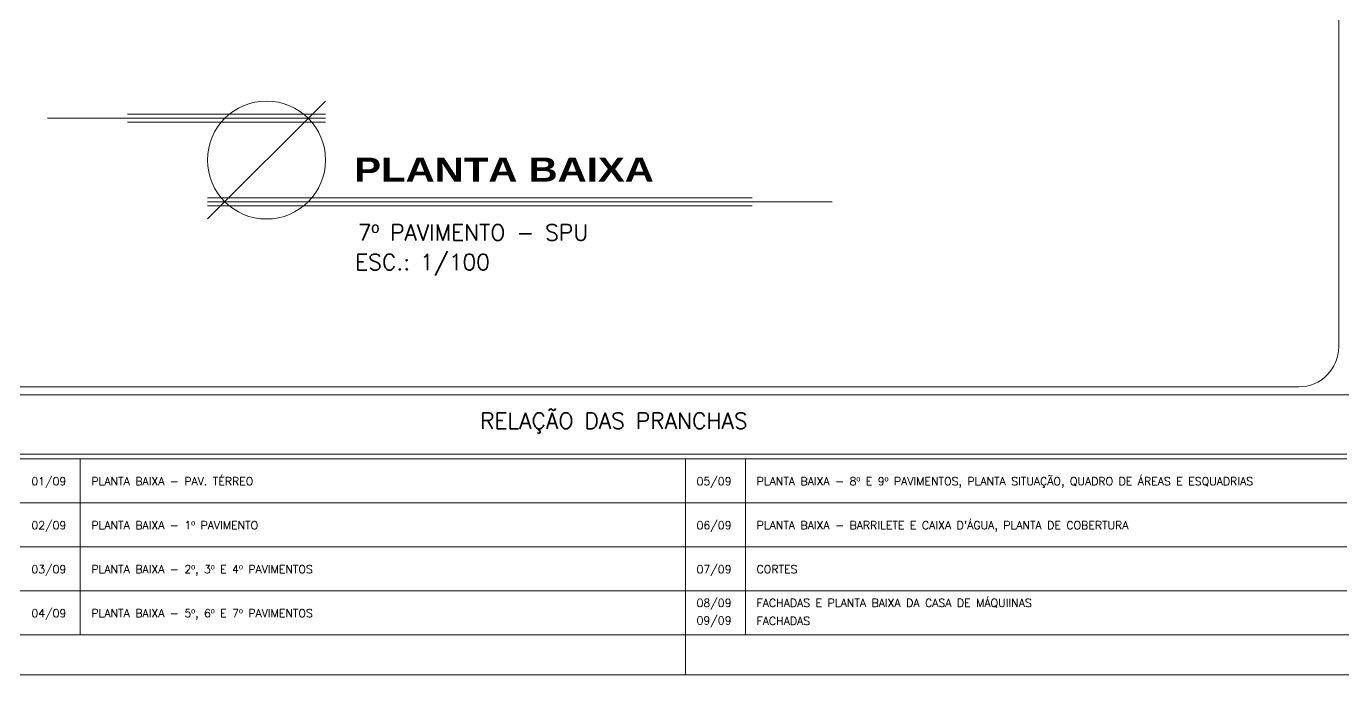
# Model space of a CAD drawing. Header units: millimetres. Extents: x 521 to 1055, y 261 to 520.
# Drawn here: x 597.37 to 630.26, y 261.32 to 277.54 of the extents above; entities that cross this region are included whole.
import ezdxf

# ---------------------------------------------------------------- set-up
doc = ezdxf.new("R2010")
doc.units = ezdxf.units.MM
doc.layers.add('0.1', color=8, linetype='Continuous', lineweight=13)
doc.styles.add('80X50', font='romans.shx')
doc.styles.add('ROMANS', font='romans')
doc.styles.add('SANSSERIFBOLD', font='sasb____.pfb', dxfattribs={"width": 1.2, "height": 0.6})
doc.styles.get("Standard").update_dxf_attribs({"font": 'romans.shx'})

# ---------------------------------------------------------------- blocks, each defined once
blk = doc.blocks.new('TITU-2')
at = {"color": 1}
for p, q in [((0.01475, 0.01475), (-0.01475, -0.01475)), ((-0.03471, 0.01043), (-0.05471, 0.01043)), ((0.01475, 0.01143), (-0.03471, 0.01143)), ((0.01475, 0.00943), (-0.03471, 0.00943)), ((-0.01475, -0.00943), (0.1213, -0.00943)), ((-0.01475, -0.01143), (0.1213, -0.01143)), ((0.1413, -0.01043), (0.1213, -0.01043))]:
    blk.add_line(p, q, dxfattribs=at)
at = {"color": 7}
for p, q in [((0.01475, 0.01043), (-0.03471, 0.01043)), ((-0.01475, -0.01043), (0.1213, -0.01043))]:
    blk.add_line(p, q, dxfattribs=at)
at = {"color": 1}
blk.add_circle((0, 0), 0.01475, dxfattribs=at)
at = {"color": 4}
blk.add_text('ESC.:', height=0.004, dxfattribs=at).set_placement((0.02216, -0.02752))
at = {"color": 8, "style": 'SANSSERIFBOLD', "width": 1.2}
blk.add_attdef('FACHADA', (0.0219, -0.0054), '', height=0.006, dxfattribs=at)
at = {"color": 4}
for tag, p in [('FACHADA', (0.0228, -0.02014)), ('0/0', (0.03834, -0.02752))]:
    blk.add_attdef(tag, p, '', height=0.004, dxfattribs=at)

msp = doc.modelspace()

# ---------------------------------------------------------------- linework, layer by layer
at = {"layer": '0.1', "color": 8}
for p, q in [((597.21941, 266.84093), (630.35941, 266.84093)), ((597.21941, 266.72093), (630.35941, 266.72093)), ((598.71941, 266.72093), (598.71941, 262.32093)), ((598.71941, 266.72093), (598.71941, 262.32093)), ((613.83941, 266.72093), (613.83941, 261.32093)), ((615.33941, 266.72093), (615.33941, 262.32093)), ((580.59941, 265.62093), (630.35941, 265.62093)), ((580.59941, 264.52093), (630.35941, 264.52093)), ((580.59941, 263.42093), (630.35941, 263.42093))]:
    msp.add_line(p, q, dxfattribs=at)
for points in [[(646.97941, 345.32093), (520.77502, 345.32093), (520.77502, 261.32093), (646.97941, 261.32093)], [(523.27502, 262.32093), (523.27502, 344.32093), (645.97941, 344.32093), (645.97941, 262.32093)]]:
    msp.add_lwpolyline(points, close=True, dxfattribs=at)
msp.add_lwpolyline([(630.15941, 343.12093, 0.41421356), (629.15941, 344.12093), (524.47502, 344.12093, 0.41421356), (523.47502, 343.12093), (523.47502, 269.52093, 0.41421356), (524.47502, 268.52093), (629.15941, 268.52093, 0.41421356), (630.15941, 269.52093)], format="xyb", close=True, dxfattribs=at)
msp.add_lwpolyline([(523.27502, 268.32093), (645.97941, 268.32093)], dxfattribs=at)

# ---------------------------------------------------------------- block references
ref = msp.add_blockref('TITU-2', (603.37174, 274.19435), dxfattribs=dict(at, xscale=100, yscale=100, zscale=100))
ref.add_attrib('FACHADA', 'PLANTA BAIXA', (605.56174, 273.65435), dxfattribs={"layer": '0', "color": 8, "height": 0.6, "style": 'SANSSERIFBOLD', "width": 1.2})
ref.add_attrib('0/0', '1/100', (607.20603, 271.44225), dxfattribs={"layer": '0', "color": 4, "height": 0.4})
ref.add_attrib('FACHADA', '7º PAVIMENTO - SPU', (605.65125, 272.18061), dxfattribs={"layer": '0', "color": 4, "height": 0.4})

# ---------------------------------------------------------------- texts
for s, height, style, p in [('RELAÇÃO DAS PRANCHAS', 0.4, 'ROMANS', (608.70882, 267.47255)), ('01/09', 0.2, '80X50', (597.49604, 266.05914)), ('PLANTA BAIXA - PAV. TÉRREO', 0.2, '80X50', (598.99604, 266.05914)), ('05/09', 0.2, '80X50', (614.11604, 266.05914)), ('PLANTA BAIXA - 8º E 9º PAVIMENTOS, PLANTA SITUAÇÃO, QUADRO DE ÁREAS E ESQUADRIAS', 0.2, '80X50', (615.61604, 266.05914)), ('02/09', 0.2, '80X50', (597.49604, 264.95914)), ('PLANTA BAIXA - 1º PAVIMENTO', 0.2, '80X50', (598.99604, 264.95914)), ('06/09', 0.2, '80X50', (614.11604, 264.95914)), ("PLANTA BAIXA - BARRILETE E CAIXA D'ÁGUA, PLANTA DE COBERTURA", 0.2, '80X50', (615.61604, 264.95914)), ('03/09', 0.2, '80X50', (597.49604, 263.85914)), ('PLANTA BAIXA - 2º, 3º E 4º PAVIMENTOS', 0.2, '80X50', (598.99604, 263.85914)), ('07/09', 0.2, '80X50', (614.11604, 263.85914)), ('CORTES', 0.2, '80X50', (615.61604, 263.85914)), ('08/09', 0.2, '80X50', (614.11604, 263.01584)), ('FACHADAS E PLANTA BAIXA DA CASA DE MÁQUIINAS', 0.2, '80X50', (615.61604, 263.01776)), ('04/09', 0.2, '80X50', (597.49604, 262.75914)), ('PLANTA BAIXA - 5º, 6º E 7º PAVIMENTOS', 0.2, '80X50', (598.99604, 262.75914)), ('09/09', 0.2, '80X50', (614.11604, 262.57675)), ('FACHADAS', 0.2, '80X50', (615.61604, 262.56562))]:
    msp.add_text(s, height=height, dxfattribs=dict(at, style=style)).set_placement(p)

doc.saveas('drawing.dxf')
